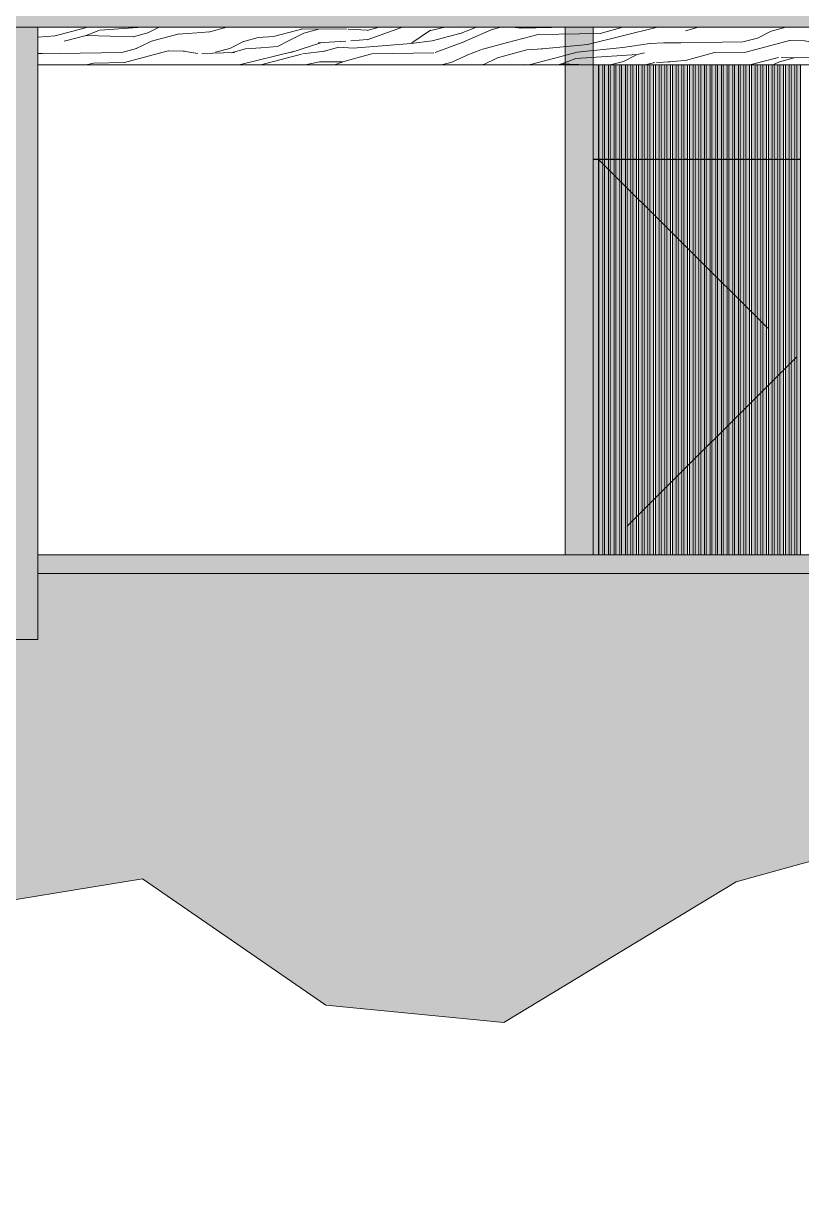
# Model space of a CAD drawing. Header units: metres. Extents: x -197 to 1099, y -24 to 14.
# Drawn here: x -97.85 to -93.72, y -3.08 to 3.17 of the extents above; entities that cross this region are included whole.
import ezdxf

# ---------------------------------------------------------------- set-up
doc = ezdxf.new("R2010")
doc.units = ezdxf.units.M
doc.header["$LTSCALE"] = 0.001
doc.linetypes.add('HIDDENX2', pattern=[19.05, 12.7, -6.35])
for name, color, linetype, lineweight, true_color in [('Jach-Anotaciones-CalidaddeLínea  0.13', 7, 'Continuous', 13, 0x000000), ('JACH-Anotaciones-Cotas01-Grals', 7, 'Continuous', 13, 0x000000), ('Jach-Anotaciones-Hatch-Lum100%', 7, 'Continuous', 13, 0x000000), ('Jach-Anotaciones-Hatch-Lum20%', 7, 'Continuous', 13, 0xcccccc), ('Jach-Anotaciones-Hatch-Lum50%', 9, 'Continuous', 13, 0x808080), ('Jach-Anotaciones-Hatch-Lum80%', 250, 'Continuous', 13, 0x333333), ('Jach-Anotaciones-LineasDetalle0.09mm', 7, 'Continuous', 15, 0x000000), ('Jach-Anotaciones-LineasDetalle0.15mm', 7, 'Continuous', 15, 0x000000), ('JACH-Arq-Lineas-Proyeccion', 250, 'HIDDENX2', 13, 0x333333)]:
    doc.layers.add(name, color=color, linetype=linetype, lineweight=lineweight, true_color=true_color)

msp = doc.modelspace()

# ---------------------------------------------------------------- hatches: boundary and pattern name
at = {"layer": 'Jach-Anotaciones-Hatch-Lum100%', "ltscale": 100}
h = msp.add_hatch(color=256, dxfattribs=at)
h.dxf.hatch_style = 1
h.paths.add_polyline_path([(-90.77603, 3.3), (-97.92603, 3.3), (-97.92603, 3.15), (-90.77603, 3.15)])
h = msp.add_hatch(color=256, dxfattribs=at)
h.dxf.hatch_style = 1
h.paths.add_polyline_path([(-97.92603, 3.15), (-97.77603, 3.15), (-97.77603, -0.1), (-97.92603, -0.1)])
h = msp.add_hatch(color=256, dxfattribs=at)
h.dxf.hatch_style = 1
h.paths.add_polyline_path([(-94.97603, 3.15), (-94.82603, 3.15), (-94.82603, 0.35), (-94.97603, 0.35)])
h = msp.add_hatch(color=256, dxfattribs=at)
h.dxf.hatch_style = 1
h.paths.add_polyline_path([(-97.77603, 0.35), (-86.37603, 0.35), (-86.37603, 0.25), (-97.77603, 0.25)])
at = {"layer": 'Jach-Anotaciones-Hatch-Lum20%', "ltscale": 100}
h = msp.add_hatch(color=256, dxfattribs=at)
h.dxf.hatch_style = 1
h.paths.add_polyline_path([(-94.82603, 2.95), (-94.79903, 2.95), (-94.79903, 2.45), (-94.82603, 2.45)])
h = msp.add_hatch(color=256, dxfattribs=at)
h.dxf.hatch_style = 1
h.paths.add_polyline_path([(-94.79603, 2.95), (-94.77603, 2.95), (-94.77603, 2.45), (-94.79603, 2.45)])
h = msp.add_hatch(color=256, dxfattribs=at)
h.dxf.hatch_style = 1
h.paths.add_polyline_path([(-94.76603, 2.95), (-94.74603, 2.95), (-94.74603, 2.45), (-94.76603, 2.45)])
h = msp.add_hatch(color=256, dxfattribs=at)
h.dxf.hatch_style = 1
h.paths.add_polyline_path([(-94.73603, 2.95), (-94.71603, 2.95), (-94.71603, 2.45), (-94.73603, 2.45)])
h = msp.add_hatch(color=256, dxfattribs=at)
h.dxf.hatch_style = 1
h.paths.add_polyline_path([(-94.70603, 2.95), (-94.68603, 2.95), (-94.68603, 2.45), (-94.70603, 2.45)])
h = msp.add_hatch(color=256, dxfattribs=at)
h.dxf.hatch_style = 1
h.paths.add_polyline_path([(-94.67603, 2.95), (-94.65603, 2.95), (-94.65603, 2.45), (-94.67603, 2.45)])
h = msp.add_hatch(color=256, dxfattribs=at)
h.dxf.hatch_style = 1
h.paths.add_polyline_path([(-94.64603, 2.95), (-94.62603, 2.95), (-94.62603, 2.45), (-94.64603, 2.45)])
h = msp.add_hatch(color=256, dxfattribs=at)
h.dxf.hatch_style = 1
h.paths.add_polyline_path([(-94.61603, 2.95), (-94.59603, 2.95), (-94.59603, 2.45), (-94.61603, 2.45)])
h = msp.add_hatch(color=256, dxfattribs=at)
h.dxf.hatch_style = 1
h.paths.add_polyline_path([(-94.58603, 2.95), (-94.56603, 2.95), (-94.56603, 2.45), (-94.58603, 2.45)])
h = msp.add_hatch(color=256, dxfattribs=at)
h.dxf.hatch_style = 1
h.paths.add_polyline_path([(-94.55603, 2.95), (-94.53603, 2.95), (-94.53603, 2.45), (-94.55603, 2.45)])
h = msp.add_hatch(color=256, dxfattribs=at)
h.dxf.hatch_style = 1
h.paths.add_polyline_path([(-94.52603, 2.95), (-94.50603, 2.95), (-94.50603, 2.45), (-94.52603, 2.45)])
h = msp.add_hatch(color=256, dxfattribs=at)
h.dxf.hatch_style = 1
h.paths.add_polyline_path([(-94.49603, 2.95), (-94.47603, 2.95), (-94.47603, 2.45), (-94.49603, 2.45)])
h = msp.add_hatch(color=256, dxfattribs=at)
h.dxf.hatch_style = 1
h.paths.add_polyline_path([(-94.46603, 2.95), (-94.44603, 2.95), (-94.44603, 2.45), (-94.46603, 2.45)])
h = msp.add_hatch(color=256, dxfattribs=at)
h.dxf.hatch_style = 1
h.paths.add_polyline_path([(-94.43603, 2.95), (-94.41603, 2.95), (-94.41603, 2.45), (-94.43603, 2.45)])
h = msp.add_hatch(color=256, dxfattribs=at)
h.dxf.hatch_style = 1
h.paths.add_polyline_path([(-94.40603, 2.95), (-94.38603, 2.95), (-94.38603, 2.45), (-94.40603, 2.45)])
h = msp.add_hatch(color=256, dxfattribs=at)
h.dxf.hatch_style = 1
h.paths.add_polyline_path([(-94.37603, 2.95), (-94.35603, 2.95), (-94.35603, 2.45), (-94.37603, 2.45)])
h = msp.add_hatch(color=256, dxfattribs=at)
h.dxf.hatch_style = 1
h.paths.add_polyline_path([(-94.34603, 2.95), (-94.32603, 2.95), (-94.32603, 2.45), (-94.34603, 2.45)])
h = msp.add_hatch(color=256, dxfattribs=at)
h.dxf.hatch_style = 1
h.paths.add_polyline_path([(-94.31603, 2.95), (-94.29603, 2.95), (-94.29603, 2.45), (-94.31603, 2.45)])
h = msp.add_hatch(color=256, dxfattribs=at)
h.dxf.hatch_style = 1
h.paths.add_polyline_path([(-94.28603, 2.95), (-94.26603, 2.95), (-94.26603, 2.45), (-94.28603, 2.45)])
h = msp.add_hatch(color=256, dxfattribs=at)
h.dxf.hatch_style = 1
h.paths.add_polyline_path([(-94.25603, 2.95), (-94.23603, 2.95), (-94.23603, 2.45), (-94.25603, 2.45)])
h = msp.add_hatch(color=256, dxfattribs=at)
h.dxf.hatch_style = 1
h.paths.add_polyline_path([(-94.22603, 2.95), (-94.20603, 2.95), (-94.20603, 2.45), (-94.22603, 2.45)])
h = msp.add_hatch(color=256, dxfattribs=at)
h.dxf.hatch_style = 1
h.paths.add_polyline_path([(-94.19603, 2.95), (-94.17603, 2.95), (-94.17603, 2.45), (-94.19603, 2.45)])
h = msp.add_hatch(color=256, dxfattribs=at)
h.dxf.hatch_style = 1
h.paths.add_polyline_path([(-94.16603, 2.95), (-94.14603, 2.95), (-94.14603, 2.45), (-94.16603, 2.45)])
h = msp.add_hatch(color=256, dxfattribs=at)
h.dxf.hatch_style = 1
h.paths.add_polyline_path([(-94.13603, 2.95), (-94.11603, 2.95), (-94.11603, 2.45), (-94.13603, 2.45)])
h = msp.add_hatch(color=256, dxfattribs=at)
h.dxf.hatch_style = 1
h.paths.add_polyline_path([(-94.10603, 2.95), (-94.08603, 2.95), (-94.08603, 2.45), (-94.10603, 2.45)])
h = msp.add_hatch(color=256, dxfattribs=at)
h.dxf.hatch_style = 1
h.paths.add_polyline_path([(-94.07603, 2.95), (-94.05603, 2.95), (-94.05603, 2.45), (-94.07603, 2.45)])
h = msp.add_hatch(color=256, dxfattribs=at)
h.dxf.hatch_style = 1
h.paths.add_polyline_path([(-94.04603, 2.95), (-94.02603, 2.95), (-94.02603, 2.45), (-94.04603, 2.45)])
h = msp.add_hatch(color=256, dxfattribs=at)
h.dxf.hatch_style = 1
h.paths.add_polyline_path([(-94.01603, 2.95), (-93.99603, 2.95), (-93.99603, 2.45), (-94.01603, 2.45)])
h = msp.add_hatch(color=256, dxfattribs=at)
h.dxf.hatch_style = 1
h.paths.add_polyline_path([(-93.98603, 2.95), (-93.96603, 2.95), (-93.96603, 2.45), (-93.98603, 2.45)])
h = msp.add_hatch(color=256, dxfattribs=at)
h.dxf.hatch_style = 1
h.paths.add_polyline_path([(-93.95603, 2.95), (-93.93603, 2.95), (-93.93603, 2.45), (-93.95603, 2.45)])
h = msp.add_hatch(color=256, dxfattribs=at)
h.dxf.hatch_style = 1
h.paths.add_polyline_path([(-93.92603, 2.95), (-93.90603, 2.95), (-93.90603, 2.45), (-93.92603, 2.45)])
h = msp.add_hatch(color=256, dxfattribs=at)
h.dxf.hatch_style = 1
h.paths.add_polyline_path([(-93.89603, 2.95), (-93.87603, 2.95), (-93.87603, 2.45), (-93.89603, 2.45)])
h = msp.add_hatch(color=256, dxfattribs=at)
h.dxf.hatch_style = 1
h.paths.add_polyline_path([(-93.86603, 2.95), (-93.84603, 2.95), (-93.84603, 2.45), (-93.86603, 2.45)])
h = msp.add_hatch(color=256, dxfattribs=at)
h.dxf.hatch_style = 1
h.paths.add_polyline_path([(-93.83603, 2.95), (-93.81603, 2.95), (-93.81603, 2.45), (-93.83603, 2.45)])
h = msp.add_hatch(color=256, dxfattribs=at)
h.dxf.hatch_style = 1
h.paths.add_polyline_path([(-93.80603, 2.95), (-93.78603, 2.95), (-93.78603, 2.45), (-93.80603, 2.45)])
h = msp.add_hatch(color=256, dxfattribs=at)
h.dxf.hatch_style = 1
h.paths.add_polyline_path([(-93.77603, 2.95), (-93.75603, 2.95), (-93.75603, 2.45), (-93.77603, 2.45)])
h = msp.add_hatch(color=256, dxfattribs=at)
h.dxf.hatch_style = 1
h.paths.add_polyline_path([(-93.74603, 2.95), (-93.72603, 2.95), (-93.72603, 2.45), (-93.74603, 2.45)])
h = msp.add_hatch(color=256, dxfattribs=at)
h.dxf.hatch_style = 1
h.paths.add_polyline_path([(-94.82603, 2.448), (-94.79903, 2.448), (-94.79903, 0.35), (-94.82603, 0.35)])
h = msp.add_hatch(color=256, dxfattribs=at)
h.dxf.hatch_style = 1
h.paths.add_polyline_path([(-94.79603, 2.448), (-94.77603, 2.448), (-94.77603, 0.35), (-94.79603, 0.35)])
h = msp.add_hatch(color=256, dxfattribs=at)
h.dxf.hatch_style = 1
h.paths.add_polyline_path([(-94.76603, 2.448), (-94.74603, 2.448), (-94.74603, 0.35), (-94.76603, 0.35)])
h = msp.add_hatch(color=256, dxfattribs=at)
h.dxf.hatch_style = 1
h.paths.add_polyline_path([(-94.73603, 2.448), (-94.71603, 2.448), (-94.71603, 0.35), (-94.73603, 0.35)])
h = msp.add_hatch(color=256, dxfattribs=at)
h.dxf.hatch_style = 1
h.paths.add_polyline_path([(-94.70603, 2.448), (-94.68603, 2.448), (-94.68603, 0.35), (-94.70603, 0.35)])
h = msp.add_hatch(color=256, dxfattribs=at)
h.dxf.hatch_style = 1
h.paths.add_polyline_path([(-94.67603, 2.448), (-94.65603, 2.448), (-94.65603, 0.35), (-94.67603, 0.35)])
h = msp.add_hatch(color=256, dxfattribs=at)
h.dxf.hatch_style = 1
h.paths.add_polyline_path([(-94.64603, 2.448), (-94.62603, 2.448), (-94.62603, 0.35), (-94.64603, 0.35)])
h = msp.add_hatch(color=256, dxfattribs=at)
h.dxf.hatch_style = 1
h.paths.add_polyline_path([(-94.61603, 2.448), (-94.59603, 2.448), (-94.59603, 0.35), (-94.61603, 0.35)])
h = msp.add_hatch(color=256, dxfattribs=at)
h.dxf.hatch_style = 1
h.paths.add_polyline_path([(-94.58603, 2.448), (-94.56603, 2.448), (-94.56603, 0.35), (-94.58603, 0.35)])
h = msp.add_hatch(color=256, dxfattribs=at)
h.dxf.hatch_style = 1
h.paths.add_polyline_path([(-94.55603, 2.448), (-94.53603, 2.448), (-94.53603, 0.35), (-94.55603, 0.35)])
h = msp.add_hatch(color=256, dxfattribs=at)
h.dxf.hatch_style = 1
h.paths.add_polyline_path([(-94.52603, 2.448), (-94.50603, 2.448), (-94.50603, 0.35), (-94.52603, 0.35)])
h = msp.add_hatch(color=256, dxfattribs=at)
h.dxf.hatch_style = 1
h.paths.add_polyline_path([(-94.49603, 2.448), (-94.47603, 2.448), (-94.47603, 0.35), (-94.49603, 0.35)])
h = msp.add_hatch(color=256, dxfattribs=at)
h.dxf.hatch_style = 1
h.paths.add_polyline_path([(-94.46603, 2.448), (-94.44603, 2.448), (-94.44603, 0.35), (-94.46603, 0.35)])
h = msp.add_hatch(color=256, dxfattribs=at)
h.dxf.hatch_style = 1
h.paths.add_polyline_path([(-94.43603, 2.448), (-94.41603, 2.448), (-94.41603, 0.35), (-94.43603, 0.35)])
h = msp.add_hatch(color=256, dxfattribs=at)
h.dxf.hatch_style = 1
h.paths.add_polyline_path([(-94.40603, 2.448), (-94.38603, 2.448), (-94.38603, 0.35), (-94.40603, 0.35)])
h = msp.add_hatch(color=256, dxfattribs=at)
h.dxf.hatch_style = 1
h.paths.add_polyline_path([(-94.37603, 2.448), (-94.35603, 2.448), (-94.35603, 0.35), (-94.37603, 0.35)])
h = msp.add_hatch(color=256, dxfattribs=at)
h.dxf.hatch_style = 1
h.paths.add_polyline_path([(-94.34603, 2.448), (-94.32603, 2.448), (-94.32603, 0.35), (-94.34603, 0.35)])
h = msp.add_hatch(color=256, dxfattribs=at)
h.dxf.hatch_style = 1
h.paths.add_polyline_path([(-94.31603, 2.448), (-94.29603, 2.448), (-94.29603, 0.35), (-94.31603, 0.35)])
h = msp.add_hatch(color=256, dxfattribs=at)
h.dxf.hatch_style = 1
h.paths.add_polyline_path([(-94.28603, 2.448), (-94.26603, 2.448), (-94.26603, 0.35), (-94.28603, 0.35)])
h = msp.add_hatch(color=256, dxfattribs=at)
h.dxf.hatch_style = 1
h.paths.add_polyline_path([(-94.25603, 2.448), (-94.23603, 2.448), (-94.23603, 0.35), (-94.25603, 0.35)])
h = msp.add_hatch(color=256, dxfattribs=at)
h.dxf.hatch_style = 1
h.paths.add_polyline_path([(-94.22603, 2.448), (-94.20603, 2.448), (-94.20603, 0.35), (-94.22603, 0.35)])
h = msp.add_hatch(color=256, dxfattribs=at)
h.dxf.hatch_style = 1
h.paths.add_polyline_path([(-94.19603, 2.448), (-94.17603, 2.448), (-94.17603, 0.35), (-94.19603, 0.35)])
h = msp.add_hatch(color=256, dxfattribs=at)
h.dxf.hatch_style = 1
h.paths.add_polyline_path([(-94.16603, 2.448), (-94.14603, 2.448), (-94.14603, 0.35), (-94.16603, 0.35)])
h = msp.add_hatch(color=256, dxfattribs=at)
h.dxf.hatch_style = 1
h.paths.add_polyline_path([(-94.13603, 2.448), (-94.11603, 2.448), (-94.11603, 0.35), (-94.13603, 0.35)])
h = msp.add_hatch(color=256, dxfattribs=at)
h.dxf.hatch_style = 1
h.paths.add_polyline_path([(-94.10603, 2.448), (-94.08603, 2.448), (-94.08603, 0.35), (-94.10603, 0.35)])
h = msp.add_hatch(color=256, dxfattribs=at)
h.dxf.hatch_style = 1
h.paths.add_polyline_path([(-94.07603, 2.448), (-94.05603, 2.448), (-94.05603, 0.35), (-94.07603, 0.35)])
h = msp.add_hatch(color=256, dxfattribs=at)
h.dxf.hatch_style = 1
h.paths.add_polyline_path([(-94.04603, 2.448), (-94.02603, 2.448), (-94.02603, 0.35), (-94.04603, 0.35)])
h = msp.add_hatch(color=256, dxfattribs=at)
h.dxf.hatch_style = 1
h.paths.add_polyline_path([(-94.01603, 2.448), (-93.99603, 2.448), (-93.99603, 0.35), (-94.01603, 0.35)])
h = msp.add_hatch(color=256, dxfattribs=at)
h.dxf.hatch_style = 1
h.paths.add_polyline_path([(-93.98603, 2.448), (-93.96603, 2.448), (-93.96603, 0.35), (-93.98603, 0.35)])
h = msp.add_hatch(color=256, dxfattribs=at)
h.dxf.hatch_style = 1
h.paths.add_polyline_path([(-93.95603, 2.448), (-93.93603, 2.448), (-93.93603, 0.35), (-93.95603, 0.35)])
h = msp.add_hatch(color=256, dxfattribs=at)
h.dxf.hatch_style = 1
h.paths.add_polyline_path([(-93.92603, 2.448), (-93.90603, 2.448), (-93.90603, 0.35), (-93.92603, 0.35)])
h = msp.add_hatch(color=256, dxfattribs=at)
h.dxf.hatch_style = 1
h.paths.add_polyline_path([(-93.89603, 2.448), (-93.87603, 2.448), (-93.87603, 0.35), (-93.89603, 0.35)])
h = msp.add_hatch(color=256, dxfattribs=at)
h.dxf.hatch_style = 1
h.paths.add_polyline_path([(-93.86603, 2.448), (-93.84603, 2.448), (-93.84603, 0.35), (-93.86603, 0.35)])
h = msp.add_hatch(color=256, dxfattribs=at)
h.dxf.hatch_style = 1
h.paths.add_polyline_path([(-93.83603, 2.448), (-93.81603, 2.448), (-93.81603, 0.35), (-93.83603, 0.35)])
h = msp.add_hatch(color=256, dxfattribs=at)
h.dxf.hatch_style = 1
h.paths.add_polyline_path([(-93.80603, 2.448), (-93.78603, 2.448), (-93.78603, 0.35), (-93.80603, 0.35)])
h = msp.add_hatch(color=256, dxfattribs=at)
h.dxf.hatch_style = 1
h.paths.add_polyline_path([(-93.77603, 2.448), (-93.75603, 2.448), (-93.75603, 0.35), (-93.77603, 0.35)])
h = msp.add_hatch(color=256, dxfattribs=at)
h.dxf.hatch_style = 1
h.paths.add_polyline_path([(-93.74603, 2.448), (-93.72603, 2.448), (-93.72603, 0.35), (-93.74603, 0.35)])
at = {"layer": 'Jach-Anotaciones-Hatch-Lum50%', "ltscale": 100}
h = msp.add_hatch(dxfattribs=at)
h.set_pattern_fill('WOOD_01', color=256, scale=0.8, angle=15, pattern_type=2)
h.set_pattern_definition([(15, (-142.9391, 0.74975), (-0.207055, 0.772741), [0.16, -0.64]), (23.9726, (-142.8196, 0.334538), (4.429389244, 2.01507025), [0.153883, -15.234423]), (20.7105, (-142.83975, 0.37883), (6.74761385, 2.63622662), [0.160798, -7.879101]), (359.5779, (-142.901869, 0.610654), (9.121309987, -0.040604702), [0.240666, -23.825902]), (8.6599, (-142.95474, 0.8698), (0.77274048, 0.20705688), [0.144886, -7.099421]), (0.0686, (-142.81354, 0.43555), (3.298017536, 0.05548154), [0.124194, -12.295146]), (3.6901, (-143.20409, 0.81127), (0.7727408, 0.2070556), [0.326338, -3.752878]), (20.7105, (-142.80097, 0.26499), (6.74761385, 2.63622662), [0.080399, -7.9595]), (15, (-142.89566, 0.5875), (-0.207055, 0.772741), [0.08, -0.72]), (15, (-143.07505, 0.6388), (-0.207055, 0.772741), [0.24, -0.56]), (26.3099, (-142.95156, 0.79611), (2.88390776, 1.6009596), [0.081584, -3.997631]), (17.7263, (-142.952226, 0.48949), (15.247759037, 4.913842366), [0.16819, -16.650846]), (7.4054, (-142.907377, 0.47666), (6.388979107, 0.88370608), [0.121062, -11.985134]), (15, (-142.8673, 0.1727), (-0.207055, 0.772741), [0.16, -0.64]), (13.8309, (-142.934254, 0.113326), (0.7727406436, 0.2070558675), [0.3920816, -38.81608]), (15, (-143.08955, 0.6929), (-0.207055, 0.772741), [0.08, -0.72]), (15, (-143.0288, 0.7754), (-0.207055, 0.772741), [0.08, -0.72]), (15, (-143.3952, 0.7518), (-0.207055, 0.772741), [0.12, -0.68]), (5.5377, (-143.19692, 0.84632), (0.77274064, 0.20705555), [0.24331, -4.622899]), (15, (-143.4442, 0.7801), (-0.207055, 0.772741), [0.16, -0.64]), (15, (-143.34285, 0.0618), (-0.207055, 0.772741), [0.088, -0.712]), (15, (-142.9591, 0.20605), (-0.207055, 0.772741), [0.08, -0.72]), (15, (-143.3594, 0.1236), (-0.207055, 0.772741), [0.168, -0.632]), (20.4403, (-142.977736, 0.2756), (7.520352223, 2.84328893), [0.16876, -16.707258]), (15, (-142.9866, 0.3395), (-0.207055, 0.772741), [0.152, -0.648]), (15, (-143.3925, 0.2473), (-0.207055, 0.772741), [0.088, -0.712]), (13.8309, (-143.332939, 0.395762), (0.7727406436, 0.2070558675), [0.3920816, -38.81608]), (15, (-143.282, 0.48394), (-0.207055, 0.772741), [0.08, -0.72]), (15, (-143.3655, 0.4864), (-0.207055, 0.772741), [0.08, -0.72]), (15, (-143.0564, 0.56924), (-0.207055, 0.772741), [0.16, -0.64]), (15, (-143.2151, 0.5433), (-0.207055, 0.772741), [0.08, -0.72]), (15, (-143.3945, 0.5946), (-0.207055, 0.772741), [0.16, -0.64]), (34.6538, (-143.0989, 0.32596), (7.671927645, 5.3685661), [0.118929, -11.773925]), (26.3099, (-143.28824, 0.50713), (2.88390776, 1.6009596), [0.081584, -3.997631]), (26.3099, (-142.96879, 0.55131), (2.88390776, 1.6009596), [0.081584, -3.997631]), (20.7105, (-143.27929, 0.782836), (6.74761385, 2.63622662), [0.080399, -7.9595]), (4.6952, (-143.53334, 0.77274), (4.84349809, 0.46959485), [0.089442, -8.854828]), (3.6901, (-143.25784, 0.0846), (0.7727408, 0.2070556), [0.081584, -3.997631]), (105, (-143.1764, 0.08985), (-0.772741, -0.207055), [0, -0.8]), (1.6076, (-143.454656, 0.4791), (13.964806047, 0.42899996), [0.172696, -17.096923]), (26.3099, (-143.01227, 0.71359), (2.88390776, 1.6009596), [0.081584, -3.997631]), (25.3048, (-142.88183, 0.22676), (3.65664872, 1.80801374), [0.089442, -8.854828]), (3.6901, (-143.20475, 0.50465), (0.7727408, 0.2070556), [0.081584, -3.997631]), (3.6901, (-143.13783, 0.56399), (0.7727408, 0.2070556), [0.081584, -3.997631]), (356.5651, (-143.43395, 0.40183), (0.7727403, 0.2070561), [0.101193, -2.428629]), (0.9638, (-143.41935, 0.68733), (0.7727401, 0.2070561), [0.329849, -2.968635]), (358.3008, (-143.27929, 0.782836), (5.82329377, -0.09608983), [0.250567, -8.101676]), (15, (-143.28965, 0.8215), (-0.207055, 0.772741), [0.096, -0.704]), (0.9638, (-143.19713, 0.16712), (0.7727401, 0.2070561), [0.329849, -2.968635]), (0.9638, (-143.2889, 0.2005), (0.7727401, 0.2070561), [0.329849, -2.968635]), (0.9638, (-143.30754, 0.27005), (0.7727401, 0.2070561), [0.329849, -2.968635]), (4.6952, (-143.48364, 0.58728), (4.84349809, 0.46959485), [0.089442, -8.854828]), (0.9638, (-143.23995, 0.63602), (0.7727401, 0.2070561), [0.164924, -3.13356]), (4.6952, (-143.417386, 0.340006), (4.84349809, 0.46959485), [0.089442, -8.854828]), (12.6141, (-143.001067, 0.393583), (0.772740365, 0.207056173), [0.192166, -19.024492]), (4.6952, (-143.12334, 0.5099), (4.84349809, 0.46959485), [0.089442, -8.854828]), (27.5288, (-143.034196, 0.51722), (2.88390792, 1.60096117), [0.073756, -7.301879]), (4.5626, (-143.407033, 0.301369), (8.9142544634, 0.732137535), [0.309115, -30.602364]), (6.8699, (-143.0989, 0.32596), (0.7727403, 0.20705494), [0.113137, -5.543717]), (19.7636, (-143.32824, 0.34733), (8.29309377, 3.05034164), [0.192666, -9.44061]), (15, (-143.1469, 0.4125), (-0.207055, 0.772741), [0.248, -0.552]), (359.7449, (-143.51056, 0.68774), (3.29801731, 0.05548152), [0.091214, -9.030189]), (5.5377, (-143.17643, 0.08985), (0.77274064, 0.20705555), [0.24331, -4.622899]), (355.0169, (-143.382186, 0.20864), (2.52527699, -0.151574455), [0.093638, -9.270122]), (15, (-142.8784, 0.8323), (-0.207055, 0.772741), [0.04, -0.76]), (15, (-142.7873, 0.4923), (-0.207055, 0.772741), [0.08, -0.72]), (26.3099, (-142.71278, 0.21408), (2.88390776, 1.6009596), [0.081584, -3.997631]), (15, (-142.7258, 0.2934), (-0.207055, 0.772741), [0.144, -0.656]), (358.3008, (-142.84323, 0.700906), (5.82329377, -0.09608983), [0.083522, -8.268721]), (3.0207, (-142.79202, 0.5407), (15.51052049, 0.842238517), [0.147206, -26.840515]), (105, (-142.7128, 0.2141), (-0.772741, -0.207055), [0, -0.8]), (15, (-142.63965, 0.2502), (-0.207055, 0.772741), [0.072, -0.728]), (15, (-142.679, 0.3971), (-0.207055, 0.772741), [0.072, -0.728]), (15, (-142.68935, 0.4357), (-0.207055, 0.772741), [0.072, -0.728]), (351.0376, (-142.75974, 0.69843), (6.03034759, -0.86882501), [0.078791, -7.80029]), (3.5163, (-142.78459, 0.791158), (4.0707907198, 0.2624153776), [0.0734704, -52.17242]), (356.5651, (-142.71005, 0.51297), (0.7727403, 0.2070561), [0.075894, -2.453926]), (2.4712, (-142.81151, 0.89161), (4.0707587, 0.26253589), [0.073756, -7.301879])])
h.paths.add_polyline_path([(-97.77603, 3.15), (-91.07603, 3.15), (-91.07603, 2.95), (-97.77603, 2.95)])
at = {"layer": 'Jach-Anotaciones-Hatch-Lum80%', "ltscale": 100}
h = msp.add_hatch(dxfattribs=at)
h.set_pattern_fill('EARTH', color=256, scale=0.03, angle=45, double=1)
h.set_pattern_definition([(45, (-9.51137, -16.59427), (0, 0.2694077), [0.1905, -0.1905]), (45, (-9.56188, -16.54375), (0, 0.2694077), [0.1905, -0.1905]), (45, (-9.6124, -16.49324), (0, 0.2694077), [0.1905, -0.1905]), (135, (-9.6124, -16.45956), (-0.2694077, 0), [0.1905, -0.1905]), (135, (-9.56188, -16.40905), (-0.2694077, 0), [0.1905, -0.1905]), (135, (-9.51137, -16.35853), (-0.2694077, 0), [0.1905, -0.1905])])
h.paths.add_polyline_path([(-86.47603, 0.25), (-97.77603, 0.25), (-97.77603, -0.1), (-100.7869, -0.1), (-101.58852, -0.63533), (-101.58852, -1.56217), (-100.92722, -2.09777), (-100.17615, -2.40592), (-99.42508, -2.53234), (-99.3223, -2.06616), (-98.89171, -1.81756), (-98.23917, -1.53678), (-97.2193, -1.37085), (-96.24686, -2.04246), (-95.30142, -2.13455), (-94.06701, -1.38626), (-92.75164, -1.02223), (-91.49699, -1.02223), (-88.52225, -1.46716), (-86.96405, -1.6694), (-85.18325, -0.81999), (-83.56434, -1.12335), (-83.14956, -3.08398), (-81.55089, -2.82107), (-80.37719, -1.72897), (-78.19166, -1.38516), (-76.10731, -1.72897), (-74.14439, -2.19412), (-71.7885, -1.40018), (-69.90425, -2.07), (-68.09588, -1.57711), (-67.53946, -2.04473), (-66.66689, -1.74141), (-65.59199, -2.65136), (-64.1377, -1.94362), (-63.76703, -2.2216), (-63.36236, -1.90565), (-62.40127, -2.61339), (-61.70575, -2.37326), (-60.99739, -2.74411), (-59.41808, -1.36356), (-59.29139, -2.07263), (-58.31584, -1.7814), (-57.34028, -1.45219), (-55.62989, -2.46514), (-52.15017, -2.27502), (-50.32889, -1.78964), (-49.96464, -1.22336), (-51.19906, -1.02112), (-52.21087, -0.4953), (-52.64748, -0.1), (-53.62518, 0.1), (-59.35564, 0.1), (-59.35564, -0.2095), (-76.09038, -0.2095), (-76.09038, 0.075), (-86.47603, 0.075)])

# ---------------------------------------------------------------- linework, layer by layer
at = {"layer": 'Jach-Anotaciones-CalidaddeLínea  0.13', "ltscale": 100}
for points in [[(-90.77603, 3.30001), (-97.92603, 3.3), (-97.92603, 3.15), (-90.77603, 3.15)], [(-97.92603, 3.15), (-97.77603, 3.15), (-97.77603, -0.1), (-97.92603, -0.1)], [(-97.77603, 3.15), (-94.97603, 3.15), (-94.97603, 0.35), (-97.77603, 0.35)], [(-97.77603, 3.15), (-91.07603, 3.15), (-91.07603, 2.95), (-97.77603, 2.95)], [(-94.97603, 3.15), (-94.82603, 3.15), (-94.82603, 0.35), (-94.97603, 0.35)], [(-97.77603, 0.35), (-86.37603, 0.35), (-86.37603, 0.25), (-97.77603, 0.25)]]:
    msp.add_lwpolyline(points, close=True, dxfattribs=at)
at = {"layer": 'Jach-Anotaciones-CalidaddeLínea  0.13'}
msp.add_lwpolyline([(-86.47603, 0.25), (-97.77603, 0.25), (-97.77603, -0.1), (-100.7869, -0.1), (-101.58852, -0.63533), (-101.58852, -1.56217), (-100.92722, -2.09777), (-100.17615, -2.40592), (-99.42508, -2.53234), (-99.3223, -2.06616), (-98.89171, -1.81756), (-98.23917, -1.53678), (-97.2193, -1.37085), (-96.24686, -2.04246), (-95.30142, -2.13455), (-94.06701, -1.38626), (-92.75164, -1.02223), (-91.49699, -1.02223), (-88.52225, -1.46716)], dxfattribs=at)
at = {"layer": 'JACH-Anotaciones-Cotas01-Grals', "ltscale": 100}
for points in [[(-94.79603, 2.95), (-94.77603, 2.95), (-94.77603, 2.45), (-94.79603, 2.45)], [(-94.76603, 2.95), (-94.74603, 2.95), (-94.74603, 2.45), (-94.76603, 2.45)], [(-94.73603, 2.95), (-94.71603, 2.95), (-94.71603, 2.45), (-94.73603, 2.45)], [(-94.70603, 2.95), (-94.68603, 2.95), (-94.68603, 2.45), (-94.70603, 2.45)], [(-94.67603, 2.95), (-94.65603, 2.95), (-94.65603, 2.45), (-94.67603, 2.45)], [(-94.64603, 2.95), (-94.62603, 2.95), (-94.62603, 2.45), (-94.64603, 2.45)], [(-94.61603, 2.95), (-94.59603, 2.95), (-94.59603, 2.45), (-94.61603, 2.45)], [(-94.58603, 2.95), (-94.56603, 2.95), (-94.56603, 2.45), (-94.58603, 2.45)], [(-94.55603, 2.95), (-94.53603, 2.95), (-94.53603, 2.45), (-94.55603, 2.45)], [(-94.52603, 2.95), (-94.50603, 2.95), (-94.50603, 2.45), (-94.52603, 2.45)], [(-94.49603, 2.95), (-94.47603, 2.95), (-94.47603, 2.45), (-94.49603, 2.45)], [(-94.46603, 2.95), (-94.44603, 2.95), (-94.44603, 2.45), (-94.46603, 2.45)], [(-94.43603, 2.95), (-94.41603, 2.95), (-94.41603, 2.45), (-94.43603, 2.45)], [(-94.40603, 2.95), (-94.38603, 2.95), (-94.38603, 2.45), (-94.40603, 2.45)], [(-94.37603, 2.95), (-94.35603, 2.95), (-94.35603, 2.45), (-94.37603, 2.45)], [(-94.34603, 2.95), (-94.32603, 2.95), (-94.32603, 2.45), (-94.34603, 2.45)], [(-94.31603, 2.95), (-94.29603, 2.95), (-94.29603, 2.45), (-94.31603, 2.45)], [(-94.28603, 2.95), (-94.26603, 2.95), (-94.26603, 2.45), (-94.28603, 2.45)], [(-94.25603, 2.95), (-94.23603, 2.95), (-94.23603, 2.45), (-94.25603, 2.45)], [(-94.22603, 2.95), (-94.20603, 2.95), (-94.20603, 2.45), (-94.22603, 2.45)], [(-94.19603, 2.95), (-94.17603, 2.95), (-94.17603, 2.45), (-94.19603, 2.45)], [(-94.16603, 2.95), (-94.14603, 2.95), (-94.14603, 2.45), (-94.16603, 2.45)], [(-94.13603, 2.95), (-94.11603, 2.95), (-94.11603, 2.45), (-94.13603, 2.45)], [(-94.10603, 2.95), (-94.08603, 2.95), (-94.08603, 2.45), (-94.10603, 2.45)], [(-94.07603, 2.95), (-94.05603, 2.95), (-94.05603, 2.45), (-94.07603, 2.45)], [(-94.04603, 2.95), (-94.02603, 2.95), (-94.02603, 2.45), (-94.04603, 2.45)], [(-94.01603, 2.95), (-93.99603, 2.95), (-93.99603, 2.45), (-94.01603, 2.45)], [(-93.98603, 2.95), (-93.96603, 2.95), (-93.96603, 2.45), (-93.98603, 2.45)], [(-93.95603, 2.95), (-93.93603, 2.95), (-93.93603, 2.45), (-93.95603, 2.45)], [(-93.92603, 2.95), (-93.90603, 2.95), (-93.90603, 2.45), (-93.92603, 2.45)], [(-93.89603, 2.95), (-93.87603, 2.95), (-93.87603, 2.45), (-93.89603, 2.45)], [(-93.86603, 2.95), (-93.84603, 2.95), (-93.84603, 2.45), (-93.86603, 2.45)], [(-93.83603, 2.95), (-93.81603, 2.95), (-93.81603, 2.45), (-93.83603, 2.45)], [(-93.80603, 2.95), (-93.78603, 2.95), (-93.78603, 2.45), (-93.80603, 2.45)], [(-93.77603, 2.95), (-93.75603, 2.95), (-93.75603, 2.45), (-93.77603, 2.45)], [(-93.74603, 2.95), (-93.72603, 2.95), (-93.72603, 2.45), (-93.74603, 2.45)], [(-94.79603, 2.448), (-94.77603, 2.448), (-94.77603, 0.35), (-94.79603, 0.35)], [(-94.76603, 2.448), (-94.74603, 2.448), (-94.74603, 0.35), (-94.76603, 0.35)], [(-94.73603, 2.448), (-94.71603, 2.448), (-94.71603, 0.35), (-94.73603, 0.35)], [(-94.70603, 2.448), (-94.68603, 2.448), (-94.68603, 0.35), (-94.70603, 0.35)], [(-94.67603, 2.448), (-94.65603, 2.448), (-94.65603, 0.35), (-94.67603, 0.35)], [(-94.64603, 2.448), (-94.62603, 2.448), (-94.62603, 0.35), (-94.64603, 0.35)], [(-94.61603, 2.448), (-94.59603, 2.448), (-94.59603, 0.35), (-94.61603, 0.35)], [(-94.58603, 2.448), (-94.56603, 2.448), (-94.56603, 0.35), (-94.58603, 0.35)], [(-94.55603, 2.448), (-94.53603, 2.448), (-94.53603, 0.35), (-94.55603, 0.35)], [(-94.52603, 2.448), (-94.50603, 2.448), (-94.50603, 0.35), (-94.52603, 0.35)], [(-94.49603, 2.448), (-94.47603, 2.448), (-94.47603, 0.35), (-94.49603, 0.35)], [(-94.46603, 2.448), (-94.44603, 2.448), (-94.44603, 0.35), (-94.46603, 0.35)], [(-94.43603, 2.448), (-94.41603, 2.448), (-94.41603, 0.35), (-94.43603, 0.35)], [(-94.40603, 2.448), (-94.38603, 2.448), (-94.38603, 0.35), (-94.40603, 0.35)], [(-94.37603, 2.448), (-94.35603, 2.448), (-94.35603, 0.35), (-94.37603, 0.35)], [(-94.34603, 2.448), (-94.32603, 2.448), (-94.32603, 0.35), (-94.34603, 0.35)], [(-94.31603, 2.448), (-94.29603, 2.448), (-94.29603, 0.35), (-94.31603, 0.35)], [(-94.28603, 2.448), (-94.26603, 2.448), (-94.26603, 0.35), (-94.28603, 0.35)], [(-94.25603, 2.448), (-94.23603, 2.448), (-94.23603, 0.35), (-94.25603, 0.35)], [(-94.22603, 2.448), (-94.20603, 2.448), (-94.20603, 0.35), (-94.22603, 0.35)], [(-94.19603, 2.448), (-94.17603, 2.448), (-94.17603, 0.35), (-94.19603, 0.35)], [(-94.16603, 2.448), (-94.14603, 2.448), (-94.14603, 0.35), (-94.16603, 0.35)], [(-94.13603, 2.448), (-94.11603, 2.448), (-94.11603, 0.35), (-94.13603, 0.35)], [(-94.10603, 2.448), (-94.08603, 2.448), (-94.08603, 0.35), (-94.10603, 0.35)], [(-94.07603, 2.448), (-94.05603, 2.448), (-94.05603, 0.35), (-94.07603, 0.35)], [(-94.04603, 2.448), (-94.02603, 2.448), (-94.02603, 0.35), (-94.04603, 0.35)], [(-94.01603, 2.448), (-93.99603, 2.448), (-93.99603, 0.35), (-94.01603, 0.35)], [(-93.98603, 2.448), (-93.96603, 2.448), (-93.96603, 0.35), (-93.98603, 0.35)], [(-93.95603, 2.448), (-93.93603, 2.448), (-93.93603, 0.35), (-93.95603, 0.35)], [(-93.92603, 2.448), (-93.90603, 2.448), (-93.90603, 0.35), (-93.92603, 0.35)], [(-93.89603, 2.448), (-93.87603, 2.448), (-93.87603, 0.35), (-93.89603, 0.35)], [(-93.86603, 2.448), (-93.84603, 2.448), (-93.84603, 0.35), (-93.86603, 0.35)], [(-93.83603, 2.448), (-93.81603, 2.448), (-93.81603, 0.35), (-93.83603, 0.35)], [(-93.80603, 2.448), (-93.78603, 2.448), (-93.78603, 0.35), (-93.80603, 0.35)], [(-93.77603, 2.448), (-93.75603, 2.448), (-93.75603, 0.35), (-93.77603, 0.35)], [(-93.74603, 2.448), (-93.72603, 2.448), (-93.72603, 0.35), (-93.74603, 0.35)]]:
    msp.add_lwpolyline(points, close=True, dxfattribs=at)
at = {"layer": 'Jach-Anotaciones-LineasDetalle0.09mm', "ltscale": 100}
for points in [[(-94.82603, 2.95), (-94.79903, 2.95), (-94.79903, 2.45), (-94.82603, 2.45)], [(-94.82603, 2.448), (-94.79903, 2.448), (-94.79903, 0.35), (-94.82603, 0.35)]]:
    msp.add_lwpolyline(points, close=True, dxfattribs=at)
at = {"layer": 'Jach-Anotaciones-LineasDetalle0.15mm', "ltscale": 100}
msp.add_lwpolyline([(-94.82603, 0.35), (-90.77603, 0.35), (-90.77603, 2.95), (-94.82603, 2.95)], close=True, dxfattribs=at)
at = {"layer": 'JACH-Arq-Lineas-Proyeccion', "ltscale": 100}
msp.add_lwpolyline([(-94.79903, 0.35), (-93.74603, 0.35), (-93.74603, 2.448), (-94.79903, 2.448)], close=True, dxfattribs=at)
msp.add_lwpolyline([(-94.79903, 2.448), (-93.74603, 1.4), (-94.79903, 0.35)], dxfattribs=at)

doc.saveas('drawing.dxf')
